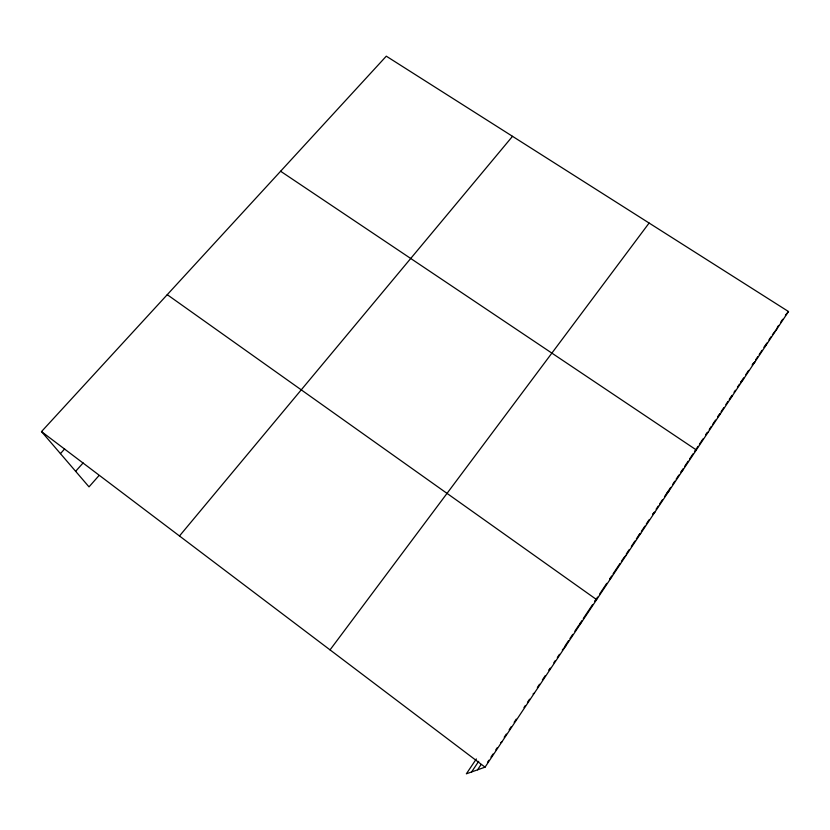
<?xml version="1.0" encoding="UTF-8"?>
<svg xmlns="http://www.w3.org/2000/svg" width="830" height="830" viewBox="0 0 830 830"><rect width="100%" height="100%" fill="white"/><g stroke="black" fill="none" stroke-linecap="round" stroke-linejoin="round"><path stroke-width="1.25" d="M487.49 762.324L488.88 760.249M490.955 757.136L493.03 754.014M495.801 749.864L497.18 747.778M504.194 737.258L506.331 734.062M509.174 729.798L511.301 726.603M514.144 722.339L516.27 719.133M523.969 707.585L525.369 705.49M527.465 702.346L529.561 699.202M537.363 687.489L539.51 684.252M542.384 679.936L545.258 675.62M550.269 668.109L548.858 670.235L550.383 669.063M553.797 662.807L555.218 660.69M557.335 657.505L559.451 654.32M562.284 650.077L566.05 645.543M565.095 645.854L568.571 640.636M569.961 638.55L572.752 634.369M574.837 631.236L579.008 624.98M581.851 620.705L579.703 623.932L581.467 622.396M583.283 618.558L592.61 604.562M597.579 597.102L594.757 601.335L596.625 599.634L167.245 294.671M599.696 593.927L606.751 583.334M611.658 575.968L609.573 579.101L611.554 577.224M613.048 573.893L619.989 563.466M621.38 561.381L624.16 557.21M626.308 553.973L629.182 549.668M631.34 546.441L634.929 541.046M636.361 538.898L639.93 533.545M641.341 531.418L644.879 526.116M646.29 523.989L649.112 519.746M654.04 512.359L652.65 514.444L654.922 512.1M656.125 509.226L658.221 506.093M659.611 503.997L662.392 499.826M664.477 496.693L670.682 487.386M672.736 484.295L674.79 481.213M676.16 479.149L678.909 475.04M680.984 471.917L683.121 468.711M684.543 466.585L688.091 461.252M689.512 459.115L693.071 453.782M694.482 451.665L698.009 446.364M699.42 444.247L702.948 438.946M707.17 432.627L705.77 434.713L708.395 431.828M709.256 429.483L711.341 426.35M712.731 424.265L715.522 420.084M719.672 413.859L717.608 416.951L720.295 413.942M721.042 411.794L723.791 407.665M725.856 404.573L727.91 401.481M731.998 395.35L729.29 399.417L732.05 396.304M734.031 392.3L735.39 390.266M737.424 387.216L739.457 384.166M743.659 377.858L740.806 382.122L743.639 378.895M745.786 374.662L748.629 370.388M753.588 362.949L752.188 365.055L755.082 361.724M755.694 359.795L757.79 356.641M759.201 354.535L762.002 350.322M764.098 347.179L766.868 343.018M768.943 339.906L771.018 336.783M772.408 334.708L777.503 328.047M777.212 327.487L778.582 325.433M780.636 322.362L782.68 319.28M476.347 758.931L466.356 773.819L485.052 767.159L788.5 311.541L386.292 56.181L41.5 431.59L89.017 486.868L98.967 475.59M477.551 769.835L481.13 764.472M471.575 771.962L478.703 761.317M330.039 649.88L649.101 223.042M179.477 535.983L512.515 136.317M785.419 315.182L788.5 311.541M764.15 347.355L766.37 344.772M75.634 471.305L83.104 462.933M60.434 453.616L64.616 448.989M694.627 451.8L696.318 449.953L280.613 171.25M681.098 472.104L682.727 470.351M666.573 493.56L668.939 491.07M638.519 535.661L640.698 533.472M624.855 556.536L626.235 555.177M533.047 693.953L534.458 692.977M500.646 742.591L501.808 742.01M41.5 431.59L485.052 767.159"/></g></svg>
